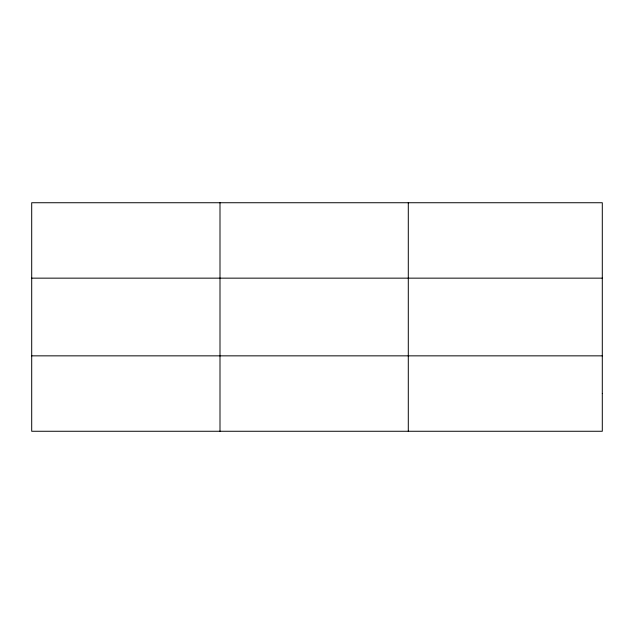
<?xml version="1.0" encoding="UTF-8"?>
<svg xmlns="http://www.w3.org/2000/svg" width="634" height="634" viewBox="0 0 634 634"><rect width="100%" height="100%" fill="white"/><g stroke="black" fill="none" stroke-linecap="round" stroke-linejoin="round"><path stroke-width="0.95" d="M219.998 202.737L219.998 431.263M408.296 202.737L408.296 431.263M31.7 278.152L602.3 278.152M31.7 355.848L602.3 355.848M602.3 393.555L602.3 431.263L31.7 431.263L31.7 202.737L602.3 202.737L602.3 393.555"/></g></svg>
